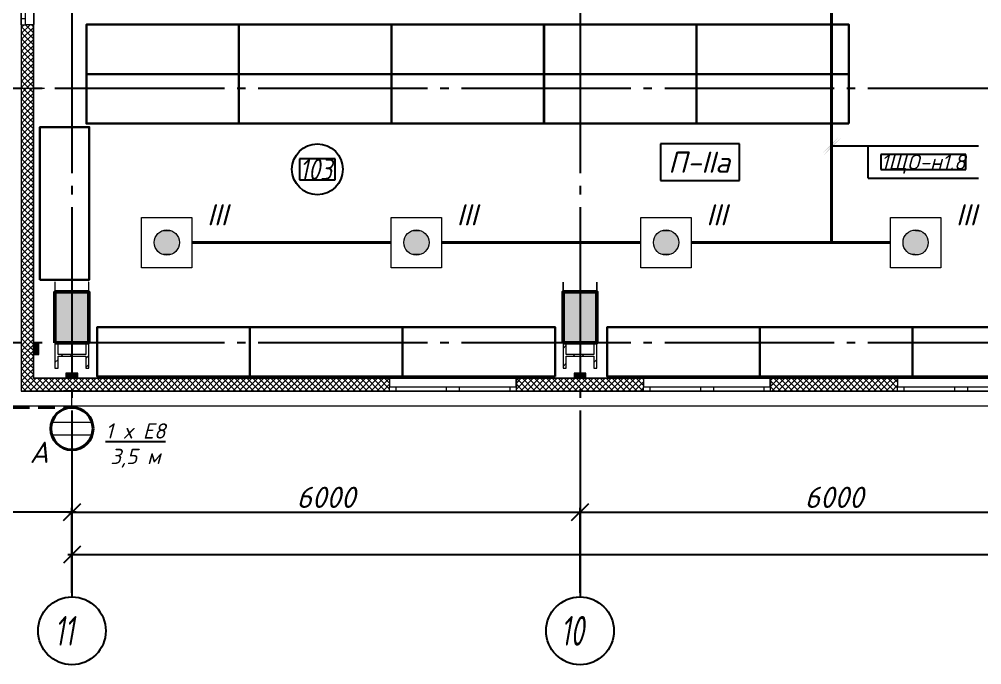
# Model space of a CAD drawing. Header units: millimetres. Extents: x 0 to 1293, y 0 to 420.
# Drawn here: x 92 to 205.6, y 61.6 to 137.8 of the extents above; entities that cross this region are included whole.
import ezdxf

# ---------------------------------------------------------------- set-up
doc = ezdxf.new("R2010")
doc.units = ezdxf.units.MM
doc.linetypes.add('JIS_02_2.0', pattern=[3, 2, -1])
doc.linetypes.add('ГОСТ 2.303 5', pattern=[24, 20, -1.5, 1, -1.5])
for name, color, linetype in [('@000', 7, 'Continuous'), ('Viewport1ForCustomObjects_0', 7, 'Continuous'), ('Viewport2ForCustomObjects_0', 7, 'Continuous'), ('Номер помещения', 7, 'Continuous'), ('СПКБ-0000-000-АР#001$0$Колонны новые', 7, 'Continuous'), ('СПКБ-0000-000-АР#001$0$Колонны существующие', 7, 'Continuous'), ('СПКБ-0000-000-АР#001$0$оборудование ТХ', 253, 'Continuous'), ('СПКБ-0000-000-АР#001$0$Окна ArchiCAD', 7, 'Continuous'), ('СПКБ-0000-000-АР#001$0$Перекрытие новые', 7, 'Continuous'), ('СПКБ-0000-000-АР#001$0$Стены', 7, 'Continuous'), ('СПКБ-0000-000-АР#001$0$Фахверк', 7, 'Continuous'), ('Строительные оси', 7, 'Continuous'), ('ЭО_АВАРИЙНОЕ ОСВЕЩЕНИЕ', 7, 'Continuous'), ('ЭО_РАБОЧЕЕ ОСВЕЩЕНИЕ', 7, 'Continuous')]:
    doc.layers.add(name, color=color, linetype=linetype)
for name, color, linetype, lineweight, true_color in [('СПКБ-0000-000-АР#001$0$Колонны новые_Ном._пера__108', 7, 'Continuous', 13, 0xfd8379), ('СПКБ-0000-000-АР#001$0$Колонны существующие_Ном._пера__102', 7, 'Continuous', 13, 0xcccccc), ('СПКБ-0000-000-АР#001$0$Окна ArchiCAD_Ном._пера__68', 7, 'Continuous', 20, 0xfd4435), ('СПКБ-0000-000-АР#001$0$Стены_Ном._пера__68', 7, 'Continuous', 20, 0xfd4435), ('СПКБ-0000-000-АР#001$0$Фахверк_Ном._пера__102', 7, 'Continuous', 13, 0xcccccc)]:
    doc.layers.add(name, color=color, linetype=linetype, lineweight=lineweight, true_color=true_color)
for name, color, linetype, lineweight in [('СПКБ-0000-000-АР#001$0$Колонны новые_Ном._пера__20', 1, 'Continuous', 20), ('СПКБ-0000-000-АР#001$0$Колонны существующие_Ном._пера__141', 7, 'Continuous', 50), ('СПКБ-0000-000-АР#001$0$Линии_Ном._пера__20', 1, 'Continuous', 20), ('СПКБ-0000-000-АР#001$0$Окна ArchiCAD_Ном._пера__6', 5, 'Continuous', 9), ('СПКБ-0000-000-АР#001$0$Перекрытие новые_Ном._пера__2', 8, 'Continuous', 15), ('СПКБ-0000-000-АР#001$0$Фахверк_Ном._пера__1', 7, 'Continuous', 13)]:
    doc.layers.add(name, color=color, linetype=linetype, lineweight=lineweight)
doc.styles.add('1.8', font='isocpeui.ttf', dxfattribs={"height": 1.8})
doc.styles.add('2.5', font='isocpeui.ttf')
doc.styles.add('CustomTextStyle19', font='isocpeui.ttf', dxfattribs={"width": 0.811416, "height": 2.5})
doc.styles.add('CustomTextStyle194', font='isocpeui.ttf', dxfattribs={"height": 1.8})
doc.styles.add('CustomTextStyle3', font='isocpeui.ttf', dxfattribs={"height": 2.5})
doc.styles.add('CustomTextStyle50', font='isocpeui.ttf', dxfattribs={"width": 0.663175, "height": 3.5})
doc.styles.add('CustomTextStyle51', font='isocpeui.ttf', dxfattribs={"width": 0.663175, "height": 3.5})
doc.dimstyles.new('ISO-100', dxfattribs={"dimtxt": 2.5, "dimasz": 2, "dimexe": 0.5, "dimexo": 0.5, "dimgap": 0.5, "dimtad": 1, "dimdec": 0, "dimlfac": 100, "dimzin": 0, "dimdsep": 46, "dimtxsty": '2.5', "dimblk": 'OBLIQUE', "dimcen": 0, "dimdle": 0.5, "dimclrd": 3, "dimclre": 3, "dimadec": 0, "dimazin": 0, "dimtfac": 1, "dimtdec": 0, "dimtmove": 0, "dimatfit": 1, "dimfxl": 1, "dimtolj": 1, "dimtzin": 0, "dimlwd": -1, "dimarcsym": 0})
pattern_1 = [(45, (0, 0), (-35.35534, 35.35534), []), (135, (0, 0), (35.35534, 35.35534), [])]
pattern_2 = [(45, (0, 0), (-159.099, 159.099), []), (45, (-53.03, 53.03), (-159.099, 159.099), [])]

# ---------------------------------------------------------------- blocks, each defined once
blk = doc.blocks.new('_Oblique')
at = {"color": 0, "linetype": 'ByBlock', "lineweight": -2}
blk.add_line((-0.5, -0.5), (0.5, 0.5), dxfattribs=at)
blk = doc.blocks.new('*D569')
at = {"layer": 'Defpoints', "color": 0, "ltscale": 100, "transparency": 16777216}
for p in [(158.19, 79.59), (98.19, 69.59), (158.19, 69.59)]:
    blk.add_point(p, dxfattribs=at)
at = {"layer": 'Строительные оси', "color": 3, "ltscale": 100, "transparency": 16777216}
blk.add_line((97.69, 79.59), (158.69, 79.59), dxfattribs=at)
at = {"layer": 'Строительные оси', "color": 3, "lineweight": -2, "ltscale": 100, "transparency": 16777216}
for p, q in [((98.19, 70.09), (98.19, 80.09)), ((158.19, 70.09), (158.19, 80.09))]:
    blk.add_line(p, q, dxfattribs=at)
at = {"layer": 'Строительные оси', "color": 3, "ltscale": 100, "transparency": 16777216, "xscale": 2, "yscale": 2, "zscale": 2, "rotation": 180}
blk.add_blockref('_Oblique', (98.19, 79.59), dxfattribs=at)
at = {"layer": 'Строительные оси', "color": 3, "ltscale": 100, "transparency": 16777216, "xscale": 2, "yscale": 2, "zscale": 2}
blk.add_blockref('_Oblique', (158.19, 79.59), dxfattribs=at)
at = {"layer": 'Строительные оси', "color": 0, "ltscale": 100, "transparency": 16777216, "insert": (128.19, 81.34), "char_height": 2.5, "attachment_point": 5, "style": '2.5'}
blk.add_mtext('\\A1;6000', dxfattribs=at)
blk = doc.blocks.new('*D570')
at = {"layer": 'Defpoints', "color": 0, "ltscale": 100, "transparency": 16777216}
for p in [(218.19, 79.59), (158.19, 69.59), (218.19, 69.59)]:
    blk.add_point(p, dxfattribs=at)
at = {"layer": 'Строительные оси', "color": 3, "ltscale": 100, "transparency": 16777216}
blk.add_line((157.69, 79.59), (218.69, 79.59), dxfattribs=at)
at = {"layer": 'Строительные оси', "color": 3, "lineweight": -2, "ltscale": 100, "transparency": 16777216}
for p, q in [((158.19, 70.09), (158.19, 80.09)), ((218.19, 70.09), (218.19, 80.09))]:
    blk.add_line(p, q, dxfattribs=at)
at = {"layer": 'Строительные оси', "color": 3, "ltscale": 100, "transparency": 16777216, "xscale": 2, "yscale": 2, "zscale": 2, "rotation": 180}
blk.add_blockref('_Oblique', (158.19, 79.59), dxfattribs=at)
at = {"layer": 'Строительные оси', "color": 3, "ltscale": 100, "transparency": 16777216, "xscale": 2, "yscale": 2, "zscale": 2}
blk.add_blockref('_Oblique', (218.19, 79.59), dxfattribs=at)
at = {"layer": 'Строительные оси', "color": 0, "ltscale": 100, "transparency": 16777216, "insert": (188.19, 81.34), "char_height": 2.5, "attachment_point": 5, "style": '2.5'}
blk.add_mtext('\\A1;6000', dxfattribs=at)
blk = doc.blocks.new('*D578')
at = {"layer": 'Defpoints', "color": 0, "ltscale": 100, "transparency": 16777216}
for p in [(584.19, 74.59), (98.19, 69.59), (584.19, 69.59)]:
    blk.add_point(p, dxfattribs=at)
at = {"layer": 'Строительные оси', "color": 3, "lineweight": -2, "ltscale": 100, "transparency": 16777216}
for p, q in [((98.19, 70.09), (98.19, 75.09)), ((584.19, 70.09), (584.19, 75.09))]:
    blk.add_line(p, q, dxfattribs=at)
at = {"layer": 'Строительные оси', "color": 3, "ltscale": 100, "transparency": 16777216}
blk.add_line((97.69, 74.59), (584.69, 74.59), dxfattribs=at)
at = {"layer": 'Строительные оси', "color": 3, "ltscale": 100, "transparency": 16777216, "xscale": 2, "yscale": 2, "zscale": 2, "rotation": 180}
blk.add_blockref('_Oblique', (98.19, 74.59), dxfattribs=at)
at = {"layer": 'Строительные оси', "color": 3, "ltscale": 100, "transparency": 16777216, "xscale": 2, "yscale": 2, "zscale": 2}
blk.add_blockref('_Oblique', (584.19, 74.59), dxfattribs=at)
at = {"layer": 'Строительные оси', "color": 0, "ltscale": 100, "transparency": 16777216, "insert": (348.08, 76.34), "char_height": 2.5, "attachment_point": 5, "style": '2.5'}
blk.add_mtext('\\A1;48600', dxfattribs=at)
blk = doc.blocks.new('*D589')
at = {"layer": 'Defpoints', "color": 0, "ltscale": 100, "transparency": 16777216}
for p in [(64.19, 79.59), (64.19, 75.59), (98.19, 69.59)]:
    blk.add_point(p, dxfattribs=at)
at = {"layer": 'Строительные оси', "color": 3, "ltscale": 100, "transparency": 16777216}
blk.add_line((98.69, 79.59), (63.69, 79.59), dxfattribs=at)
at = {"layer": 'Строительные оси', "color": 3, "lineweight": -2, "ltscale": 100, "transparency": 16777216}
for p, q in [((64.19, 76.09), (64.19, 80.09)), ((98.19, 70.09), (98.19, 80.09))]:
    blk.add_line(p, q, dxfattribs=at)
at = {"layer": 'Строительные оси', "color": 3, "ltscale": 100, "transparency": 16777216, "xscale": 2, "yscale": 2, "zscale": 2, "rotation": 180}
blk.add_blockref('_Oblique', (64.19, 79.59), dxfattribs=at)
at = {"layer": 'Строительные оси', "color": 3, "ltscale": 100, "transparency": 16777216, "xscale": 2, "yscale": 2, "zscale": 2}
blk.add_blockref('_Oblique', (98.19, 79.59), dxfattribs=at)
at = {"layer": 'Строительные оси', "color": 0, "ltscale": 100, "transparency": 16777216, "insert": (81.19, 81.34), "char_height": 2.5, "attachment_point": 5, "style": '2.5'}
blk.add_mtext('\\A1;3400', dxfattribs=at)
blk = doc.blocks.new('СПКБ-0000-000-АР#001$0$Перекрытие_14', base_point=(-24407, 25286))
at = {"layer": 'СПКБ-0000-000-АР#001$0$Перекрытие новые_Ном._пера__2', "color": 8, "linetype": 'Continuous', "lineweight": 15, "flags": 128}
blk.add_lwpolyline([(-24407, 25286), (17887, 25286), (17887, 19191), (18208, 19192), (18218, 15056), (18468, 15056), (18468, 13656), (18218, 13656), (18248, 3580), (17893, 3579), (17893, -2534), (-24407, -2530)], close=True, dxfattribs=at)
blk = doc.blocks.new('СПКБ-0000-000-АР#001$0$Двустворчатое Окно 19')
at = {"layer": 'СПКБ-0000-000-АР#001$0$Окна ArchiCAD_Ном._пера__6', "color": 5, "linetype": 'Continuous', "lineweight": 9}
for p, q in [((-750, 0), (-675, 0)), ((-747, 100), (747, 100)), ((-675, 0), (-675, -50)), ((-675, 0), (-75, 0)), ((-75, -50), (-75, 0)), ((-75, 0), (0, 0)), ((0, 0), (75, 0)), ((75, 0), (75, -50)), ((75, 0), (675, 0)), ((675, -50), (675, 0)), ((675, 0), (750, 0)), ((-750, -50), (750, -50)), ((-675, -50), (-750, -50)), ((-75, -50), (-675, -50)), ((0, -50), (-75, -50)), ((75, -50), (0, -50)), ((675, -50), (75, -50)), ((750, -50), (675, -50))]:
    blk.add_line(p, q, dxfattribs=at)
at = {"layer": 'СПКБ-0000-000-АР#001$0$Окна ArchiCAD_Ном._пера__68', "color": 20, "linetype": 'Continuous', "lineweight": 20, "true_color": 0xfd4435}
for p, q in [((-750, -47), (-750, 0)), ((750, -47), (750, 0)), ((-750, -50), (-750, -47)), ((750, -50), (750, -47))]:
    blk.add_line(p, q, dxfattribs=at)
blk = doc.blocks.new('СПКБ-0000-000-АР#001$0$Стена_2', base_point=(-24407, 25306))
at = {"layer": 'СПКБ-0000-000-АР#001$0$Стены_Ном._пера__68', "linetype": 'Continuous', "lineweight": 20, "true_color": 0xfd4435}
for points in [[(-24557, -2114), (-24554, -2114), (-24554, 1636), (-24557, 1636)], [(-24407, 1639), (-24507, 1639), (-24507, 1636), (-24410, 1636), (-24407, 1636)], [(-24407, 1636), (-24410, 1636), (-24410, -2114), (-24407, -2114)], [(-24557, -2114), (-24557, -2254), (-24554, -2254), (-24554, -2114)], [(-24410, -2254), (-24407, -2254), (-24407, -2114), (-24410, -2114)], [(-24557, -2254), (-24557, -2684), (-24554, -2681), (-24554, -2254)], [(-24407, -2534), (-24407, -2254), (-24410, -2254), (-24410, -2537)]]:
    blk.add_hatch(color=20, dxfattribs=at).paths.add_polyline_path(points)
h = blk.add_hatch(dxfattribs=at)
h.set_pattern_fill('СЕТКА_5X5_ДИАГОНАЛЬНАЯ', color=20, style=0, pattern_type=2)
h.set_pattern_definition(pattern_1)
h.paths.add_polyline_path([(-24554, 1636), (-24554, -2114), (-24410, -2114), (-24410, 1636), (-24507, 1636)])
h = blk.add_hatch(dxfattribs=at)
h.set_pattern_fill('СЕТКА_5X5_ДИАГОНАЛЬНАЯ', color=20, style=0, pattern_type=2)
h.set_pattern_definition(pattern_1)
h.paths.add_polyline_path([(-24554, -2114), (-24554, -2254), (-24410, -2254), (-24410, -2114)])
h = blk.add_hatch(dxfattribs=at)
h.set_pattern_fill('СЕТКА_5X5_ДИАГОНАЛЬНАЯ', color=20, style=0, pattern_type=2)
h.set_pattern_definition(pattern_1)
h.paths.add_polyline_path([(-24410, -2537), (-24410, -2254), (-24554, -2254), (-24554, -2681)])
at = {"layer": 'СПКБ-0000-000-АР#001$0$Стены_Ном._пера__68', "color": 20, "linetype": 'Continuous', "lineweight": 20, "true_color": 0xfd4435}
for p, q in [((-24557, 1636), (-24554, 1636)), ((-24554, 1636), (-24554, -2114)), ((-24554, 1636), (-24507, 1636)), ((-24507, 1639), (-24407, 1639)), ((-24507, 1636), (-24507, 1639)), ((-24410, 1636), (-24507, 1636)), ((-24410, -2114), (-24410, 1636)), ((-24407, 1636), (-24407, 1639)), ((-24554, -2114), (-24554, -2254)), ((-24410, -2254), (-24410, -2114)), ((-24554, -2254), (-24554, -2681)), ((-24410, -2537), (-24410, -2254))]:
    blk.add_line(p, q, dxfattribs=at)
at = {"layer": 'СПКБ-0000-000-АР#001$0$Стены_Ном._пера__68', "color": 20, "linetype": 'Continuous', "lineweight": 20, "true_color": 0xfd4435, "flags": 128}
for points in [[(-24557, 1636), (-24557, -2684)], [(-24407, -2114), (-24407, 1636)], [(-24407, -2534), (-24407, -2254)]]:
    blk.add_lwpolyline(points, dxfattribs=at)
at = {"layer": 'СПКБ-0000-000-АР#001$0$Окна ArchiCAD', "color": 5, "linetype": 'Continuous', "lineweight": 9, "zscale": 1000, "rotation": 270}
blk.add_blockref('СПКБ-0000-000-АР#001$0$Двустворчатое Окно 19', (-24507, 2386), dxfattribs=at)
blk = doc.blocks.new('СПКБ-0000-000-АР#001$0$Колонна_1', base_point=(-23957, -1814))
at = {"layer": 'СПКБ-0000-000-АР#001$0$Колонны существующие_Ном._пера__102', "linetype": 'Continuous', "lineweight": 13, "true_color": 0xcccccc}
blk.add_hatch(color=254, dxfattribs=at).paths.add_polyline_path([(-24157, -2114), (-23757, -2114), (-23757, -1514), (-24157, -1514)])
at = {"layer": 'СПКБ-0000-000-АР#001$0$Колонны существующие_Ном._пера__141', "color": 7, "linetype": 'Continuous', "lineweight": 50, "flags": 128}
blk.add_lwpolyline([(-24157, -2114), (-23757, -2114), (-23757, -1514), (-24157, -1514)], close=True, dxfattribs=at)
blk = doc.blocks.new('СПКБ-0000-000-АР#001$0$Колонна_2', base_point=(-17957, -1814))
at = {"layer": 'СПКБ-0000-000-АР#001$0$Колонны существующие_Ном._пера__102', "linetype": 'Continuous', "lineweight": 13, "true_color": 0xcccccc}
blk.add_hatch(color=254, dxfattribs=at).paths.add_polyline_path([(-18157, -2114), (-17757, -2114), (-17757, -1514), (-18157, -1514)])
at = {"layer": 'СПКБ-0000-000-АР#001$0$Колонны существующие_Ном._пера__141', "color": 7, "linetype": 'Continuous', "lineweight": 50, "flags": 128}
blk.add_lwpolyline([(-18157, -2114), (-17757, -2114), (-17757, -1514), (-18157, -1514)], close=True, dxfattribs=at)
blk = doc.blocks.new('СПКБ-0000-000-АР#001$0$Колонна_37', base_point=(-23957, -2264))
at = {"layer": 'СПКБ-0000-000-АР#001$0$Колонны новые_Ном._пера__108', "linetype": 'Continuous', "lineweight": 13, "true_color": 0xfd8379}
h = blk.add_hatch(dxfattribs=at)
h.set_pattern_fill('СТАЛЬ', color=11, style=0, pattern_type=2)
h.set_pattern_definition(pattern_2)
h.paths.add_polyline_path([(-23757, -2414), (-23757, -2114), (-23793, -2114), (-23793, -2255), (-24120, -2255), (-24120, -2114), (-24157, -2114), (-24157, -2414), (-24120, -2414), (-24120, -2273), (-23793, -2273), (-23793, -2414)])
at = {"layer": 'СПКБ-0000-000-АР#001$0$Колонны новые_Ном._пера__20', "color": 1, "linetype": 'Continuous', "lineweight": 20}
for p, q in [((-24120, -2114), (-24157, -2114)), ((-24157, -2114), (-24157, -2414)), ((-24120, -2255), (-24120, -2114)), ((-23757, -2114), (-23793, -2114)), ((-23793, -2114), (-23793, -2255)), ((-23757, -2414), (-23757, -2114)), ((-23793, -2255), (-24120, -2255)), ((-24120, -2414), (-24120, -2273)), ((-24120, -2273), (-23793, -2273)), ((-23793, -2273), (-23793, -2414)), ((-24157, -2414), (-24120, -2414)), ((-23793, -2414), (-23757, -2414))]:
    blk.add_line(p, q, dxfattribs=at)
blk = doc.blocks.new('СПКБ-0000-000-АР#001$0$Колонна_38', base_point=(-24157, -1457))
at = {"layer": 'СПКБ-0000-000-АР#001$0$Колонны новые_Ном._пера__108', "linetype": 'Continuous', "lineweight": 13, "true_color": 0xfd8379}
h = blk.add_hatch(dxfattribs=at)
h.set_pattern_fill('СТАЛЬ', color=11, style=0, pattern_type=2)
h.set_pattern_definition(pattern_2)
h.paths.add_polyline_path([(-23757, -1398), (-23759, -1398), (-23759, -1511), (-24155, -1511), (-24155, -1398), (-24157, -1398), (-24157, -1511), (-24157, -1513), (-24155, -1513), (-23759, -1513), (-23757, -1513), (-23757, -1511)])
at = {"layer": 'СПКБ-0000-000-АР#001$0$Колонны новые_Ном._пера__20', "color": 1, "linetype": 'Continuous', "lineweight": 20}
for p, q in [((-24155, -1398), (-24157, -1398)), ((-24157, -1398), (-24157, -1511)), ((-24155, -1511), (-24155, -1398)), ((-23757, -1398), (-23759, -1398)), ((-23759, -1398), (-23759, -1511)), ((-23757, -1511), (-23757, -1398)), ((-24157, -1511), (-24157, -1513)), ((-24157, -1513), (-24155, -1513)), ((-23759, -1511), (-24155, -1511)), ((-24155, -1513), (-23759, -1513)), ((-23759, -1513), (-23757, -1513)), ((-23757, -1513), (-23757, -1511))]:
    blk.add_line(p, q, dxfattribs=at)
blk = doc.blocks.new('СПКБ-0000-000-АР#001$0$Колонна_39', base_point=(-17957, -2264))
at = {"layer": 'СПКБ-0000-000-АР#001$0$Колонны новые_Ном._пера__108', "linetype": 'Continuous', "lineweight": 13, "true_color": 0xfd8379}
h = blk.add_hatch(dxfattribs=at)
h.set_pattern_fill('СТАЛЬ', color=11, style=0, pattern_type=2)
h.set_pattern_definition(pattern_2)
h.paths.add_polyline_path([(-17757, -2414), (-17757, -2114), (-17793, -2114), (-17793, -2255), (-18120, -2255), (-18120, -2114), (-18157, -2114), (-18157, -2414), (-18120, -2414), (-18120, -2273), (-17793, -2273), (-17793, -2414)])
at = {"layer": 'СПКБ-0000-000-АР#001$0$Колонны новые_Ном._пера__20', "color": 1, "linetype": 'Continuous', "lineweight": 20}
for p, q in [((-18120, -2114), (-18157, -2114)), ((-18157, -2114), (-18157, -2414)), ((-18120, -2255), (-18120, -2114)), ((-17757, -2114), (-17793, -2114)), ((-17793, -2114), (-17793, -2255)), ((-17757, -2414), (-17757, -2114)), ((-17793, -2255), (-18120, -2255)), ((-18120, -2414), (-18120, -2273)), ((-18120, -2273), (-17793, -2273)), ((-17793, -2273), (-17793, -2414)), ((-18157, -2414), (-18120, -2414)), ((-17793, -2414), (-17757, -2414))]:
    blk.add_line(p, q, dxfattribs=at)
blk = doc.blocks.new('СПКБ-0000-000-АР#001$0$Колонна_40', base_point=(-18157, -1457))
at = {"layer": 'СПКБ-0000-000-АР#001$0$Колонны новые_Ном._пера__108', "linetype": 'Continuous', "lineweight": 13, "true_color": 0xfd8379}
h = blk.add_hatch(dxfattribs=at)
h.set_pattern_fill('СТАЛЬ', color=11, style=0, pattern_type=2)
h.set_pattern_definition(pattern_2)
h.paths.add_polyline_path([(-17757, -1398), (-17759, -1398), (-17759, -1511), (-18155, -1511), (-18155, -1398), (-18157, -1398), (-18157, -1511), (-18157, -1513), (-18155, -1513), (-17759, -1513), (-17757, -1513), (-17757, -1511)])
at = {"layer": 'СПКБ-0000-000-АР#001$0$Колонны новые_Ном._пера__20', "color": 1, "linetype": 'Continuous', "lineweight": 20}
for p, q in [((-18155, -1398), (-18157, -1398)), ((-18157, -1398), (-18157, -1511)), ((-18155, -1511), (-18155, -1398)), ((-17757, -1398), (-17759, -1398)), ((-17759, -1398), (-17759, -1511)), ((-17757, -1511), (-17757, -1398)), ((-18157, -1511), (-18157, -1513)), ((-18157, -1513), (-18155, -1513)), ((-17759, -1511), (-18155, -1511)), ((-18155, -1513), (-17759, -1513)), ((-17759, -1513), (-17757, -1513)), ((-17757, -1513), (-17757, -1511))]:
    blk.add_line(p, q, dxfattribs=at)
blk = doc.blocks.new('СПКБ-0000-000-АР#001$0$Стена_154', base_point=(-24407, -2534))
at = {"layer": 'СПКБ-0000-000-АР#001$0$Стены_Ном._пера__68', "linetype": 'Continuous', "lineweight": 20, "true_color": 0xfd4435}
h = blk.add_hatch(dxfattribs=at)
h.set_pattern_fill('СЕТКА_5X5_ДИАГОНАЛЬНАЯ', color=20, style=0, pattern_type=2)
h.set_pattern_definition(pattern_1)
h.paths.add_polyline_path([(-24410, -2537), (-24554, -2681), (-20207, -2681), (-20207, -2634), (-20207, -2537)])
for points in [[(-24410, -2537), (-20207, -2537), (-20207, -2534), (-24407, -2534)], [(-20207, -2534), (-20207, -2537), (-20207, -2634), (-20204, -2634), (-20204, -2534)], [(-18710, -2534), (-18710, -2634), (-18707, -2634), (-18707, -2537), (-18707, -2534)], [(-18707, -2534), (-18707, -2537), (-17207, -2537), (-17207, -2534)], [(-17207, -2534), (-17207, -2537), (-17207, -2634), (-17204, -2634), (-17204, -2534)], [(-15710, -2534), (-15710, -2634), (-15707, -2634), (-15707, -2537), (-15707, -2534)], [(-15707, -2534), (-15707, -2537), (-14207, -2537), (-14207, -2534)], [(-14207, -2534), (-14207, -2537), (-14207, -2634), (-14204, -2634), (-14204, -2534)], [(-24557, -2684), (-20207, -2684), (-20207, -2681), (-24554, -2681)], [(-18707, -2681), (-18707, -2684), (-17207, -2684), (-17207, -2681)], [(-15707, -2681), (-15707, -2684), (-14207, -2684), (-14207, -2681)]]:
    blk.add_hatch(color=20, dxfattribs=at).paths.add_polyline_path(points)
h = blk.add_hatch(dxfattribs=at)
h.set_pattern_fill('СЕТКА_5X5_ДИАГОНАЛЬНАЯ', color=20, style=0, pattern_type=2)
h.set_pattern_definition(pattern_1)
h.paths.add_polyline_path([(-18707, -2537), (-18707, -2634), (-18707, -2681), (-17207, -2681), (-17207, -2634), (-17207, -2537)])
h = blk.add_hatch(dxfattribs=at)
h.set_pattern_fill('СЕТКА_5X5_ДИАГОНАЛЬНАЯ', color=20, style=0, pattern_type=2)
h.set_pattern_definition(pattern_1)
h.paths.add_polyline_path([(-15707, -2634), (-15707, -2681), (-14207, -2681), (-14207, -2634), (-14207, -2537), (-15707, -2537)])
at = {"layer": 'СПКБ-0000-000-АР#001$0$Стены_Ном._пера__68', "color": 20, "linetype": 'Continuous', "lineweight": 20, "true_color": 0xfd4435}
for p, q in [((-20207, -2537), (-24410, -2537)), ((-20207, -2534), (-20204, -2534)), ((-20207, -2537), (-20207, -2634)), ((-20204, -2634), (-20204, -2534)), ((-18710, -2634), (-18710, -2534)), ((-18707, -2534), (-18710, -2534)), ((-17207, -2537), (-18707, -2537)), ((-18707, -2537), (-18707, -2634)), ((-17207, -2534), (-17204, -2534)), ((-17207, -2537), (-17207, -2634)), ((-17204, -2634), (-17204, -2534)), ((-15710, -2634), (-15710, -2534)), ((-15707, -2534), (-15710, -2534)), ((-14207, -2537), (-15707, -2537)), ((-15707, -2537), (-15707, -2634)), ((-14207, -2534), (-14204, -2534)), ((-14207, -2537), (-14207, -2634)), ((-14204, -2634), (-14204, -2534)), ((-24554, -2681), (-20207, -2681)), ((-20207, -2634), (-20204, -2634)), ((-20207, -2681), (-20207, -2634)), ((-20207, -2684), (-20207, -2681)), ((-18707, -2634), (-18710, -2634)), ((-18707, -2681), (-18707, -2634)), ((-18707, -2681), (-17207, -2681)), ((-18707, -2684), (-18707, -2681)), ((-17207, -2634), (-17204, -2634)), ((-17207, -2681), (-17207, -2634)), ((-17207, -2684), (-17207, -2681)), ((-15707, -2634), (-15710, -2634)), ((-15707, -2681), (-15707, -2634)), ((-15707, -2681), (-14207, -2681)), ((-15707, -2684), (-15707, -2681)), ((-14207, -2634), (-14204, -2634)), ((-14207, -2681), (-14207, -2634)), ((-14207, -2684), (-14207, -2681))]:
    blk.add_line(p, q, dxfattribs=at)
at = {"layer": 'СПКБ-0000-000-АР#001$0$Стены_Ном._пера__68', "color": 20, "linetype": 'Continuous', "lineweight": 20, "true_color": 0xfd4435, "flags": 128}
for points in [[(-20207, -2534), (-24407, -2534)], [(-17207, -2534), (-18707, -2534)], [(-14207, -2534), (-15707, -2534)], [(-24557, -2684), (-20207, -2684)], [(-18707, -2684), (-17207, -2684)], [(-15707, -2684), (-14207, -2684)]]:
    blk.add_lwpolyline(points, dxfattribs=at)
at = {"layer": 'СПКБ-0000-000-АР#001$0$Окна ArchiCAD', "color": 5, "linetype": 'Continuous', "lineweight": 9, "zscale": 1000}
for p in [(-19457, -2634), (-16457, -2634), (-13457, -2634)]:
    blk.add_blockref('СПКБ-0000-000-АР#001$0$Двустворчатое Окно 19', p, dxfattribs=at)
blk = doc.blocks.new('СПКБ-0000-000-АР#001$0$Колонна_137', base_point=(-23957, -2504))
at = {"layer": 'СПКБ-0000-000-АР#001$0$Фахверк_Ном._пера__102', "linetype": 'Continuous', "lineweight": 13, "true_color": 0xcccccc}
blk.add_hatch(color=254, dxfattribs=at).paths.add_polyline_path([(-24027, -2534), (-23887, -2534), (-23887, -2474), (-24027, -2474)])
at = {"layer": 'СПКБ-0000-000-АР#001$0$Фахверк_Ном._пера__1', "color": 7, "linetype": 'Continuous', "lineweight": 13, "flags": 128}
blk.add_lwpolyline([(-24027, -2534), (-23887, -2534), (-23887, -2474), (-24027, -2474)], close=True, dxfattribs=at)
blk = doc.blocks.new('СПКБ-0000-000-АР#001$0$Колонна_138', base_point=(-17957, -2504))
at = {"layer": 'СПКБ-0000-000-АР#001$0$Фахверк_Ном._пера__102', "linetype": 'Continuous', "lineweight": 13, "true_color": 0xcccccc}
blk.add_hatch(color=254, dxfattribs=at).paths.add_polyline_path([(-18027, -2534), (-17887, -2534), (-17887, -2474), (-18027, -2474)])
at = {"layer": 'СПКБ-0000-000-АР#001$0$Фахверк_Ном._пера__1', "color": 7, "linetype": 'Continuous', "lineweight": 13, "flags": 128}
blk.add_lwpolyline([(-18027, -2534), (-17887, -2534), (-17887, -2474), (-18027, -2474)], close=True, dxfattribs=at)
blk = doc.blocks.new('СПКБ-0000-000-АР#001$0$Колонна_169', base_point=(-24377, -2184))
at = {"layer": 'СПКБ-0000-000-АР#001$0$Фахверк_Ном._пера__102', "linetype": 'Continuous', "lineweight": 13, "true_color": 0xcccccc}
blk.add_hatch(color=254, dxfattribs=at).paths.add_polyline_path([(-24407, -2114), (-24407, -2254), (-24347, -2254), (-24347, -2114)])
at = {"layer": 'СПКБ-0000-000-АР#001$0$Фахверк_Ном._пера__1', "color": 7, "linetype": 'Continuous', "lineweight": 13, "flags": 128}
blk.add_lwpolyline([(-24407, -2114), (-24407, -2254), (-24347, -2254), (-24347, -2114)], close=True, dxfattribs=at)
blk = doc.blocks.new('*E595')
at = {"layer": 'СПКБ-0000-000-АР#001$0$Линии_Ном._пера__20', "color": 1, "linetype": 'Continuous', "lineweight": 20}
for p, q in [((33.5, 59.5), (1.94, 59.5)), ((331.11, 22), (29.25, 22))]:
    blk.add_line(p, q, dxfattribs=at)
at = {"layer": 'СПКБ-0000-000-АР#001$0$оборудование ТХ', "lineweight": 30}
for points in [[(56.48, 61.19), (38.46, 61.19), (38.46, 67.04), (56.48, 67.04)], [(74.5, 61.19), (56.48, 61.19), (56.48, 67.04), (74.5, 67.04)], [(92.52, 61.19), (74.5, 61.19), (74.5, 67.04), (92.52, 67.04)], [(110.5, 61.19), (92.48, 61.19), (92.48, 67.04), (110.5, 67.04)], [(128.51, 61.19), (110.49, 61.19), (110.49, 67.04), (128.51, 67.04)], [(56.48, 55.35), (38.46, 55.35), (38.46, 61.19), (56.48, 61.19)], [(74.5, 55.35), (56.48, 55.35), (56.48, 61.19), (74.5, 61.19)], [(92.52, 55.35), (74.5, 55.35), (74.5, 61.19), (92.52, 61.19)], [(110.5, 55.35), (92.48, 55.35), (92.48, 61.19), (110.5, 61.19)], [(128.51, 55.35), (110.49, 55.35), (110.49, 61.19), (128.51, 61.19)], [(32.97, 36.92), (32.97, 54.94), (38.81, 54.94), (38.81, 36.92)], [(57.77, 25.5), (39.75, 25.5), (39.75, 31.34), (57.77, 31.34)], [(75.78, 25.5), (57.77, 25.5), (57.77, 31.34), (75.78, 31.34)], [(93.8, 25.5), (75.78, 25.5), (75.78, 31.34), (93.8, 31.34)], [(117.98, 25.5), (99.97, 25.5), (99.97, 31.34), (117.98, 31.34)], [(136, 25.5), (117.98, 25.5), (117.98, 31.34), (136, 31.34)], [(148.02, 25.5), (136, 25.5), (136, 31.34), (148.02, 31.34)]]:
    blk.add_lwpolyline(points, close=True, dxfattribs=at)
at = {"layer": 'СПКБ-0000-000-АР#001$0$Колонны новые', "color": 1, "lineweight": 20, "xscale": 0.01, "yscale": 0.01, "zscale": 0.01}
for name, p in [('СПКБ-0000-000-АР#001$0$Колонна_38', (34.75, 36.07)), ('СПКБ-0000-000-АР#001$0$Колонна_40', (94.75, 36.07)), ('СПКБ-0000-000-АР#001$0$Колонна_37', (36.75, 28)), ('СПКБ-0000-000-АР#001$0$Колонна_39', (96.75, 28))]:
    blk.add_blockref(name, p, dxfattribs=at)
at = {"layer": 'СПКБ-0000-000-АР#001$0$Колонны существующие', "color": 7, "lineweight": 50, "xscale": 0.01, "yscale": 0.01, "zscale": 0.01}
for name, p in [('СПКБ-0000-000-АР#001$0$Колонна_1', (36.75, 32.5)), ('СПКБ-0000-000-АР#001$0$Колонна_2', (96.75, 32.5))]:
    blk.add_blockref(name, p, dxfattribs=at)
at = {"layer": 'СПКБ-0000-000-АР#001$0$Перекрытие новые', "color": 8, "linetype": 'Continuous', "lineweight": 15, "xscale": 0.01, "yscale": 0.01, "zscale": 0.01}
blk.add_blockref('СПКБ-0000-000-АР#001$0$Перекрытие_14', (32.25, 303.5), dxfattribs=at)
at = {"layer": 'СПКБ-0000-000-АР#001$0$Стены', "color": 20, "lineweight": 20, "true_color": 0xfd4435, "xscale": 0.01, "yscale": 0.01, "zscale": 0.01}
for name, p in [('СПКБ-0000-000-АР#001$0$Стена_2', (32.25, 303.7)), ('СПКБ-0000-000-АР#001$0$Стена_154', (32.25, 25.3))]:
    blk.add_blockref(name, p, dxfattribs=at)
at = {"layer": 'СПКБ-0000-000-АР#001$0$Фахверк', "color": 7, "lineweight": 13, "xscale": 0.01, "yscale": 0.01, "zscale": 0.01}
for name, p in [('СПКБ-0000-000-АР#001$0$Колонна_169', (32.55, 28.8)), ('СПКБ-0000-000-АР#001$0$Колонна_137', (36.75, 25.6)), ('СПКБ-0000-000-АР#001$0$Колонна_138', (96.75, 25.6))]:
    blk.add_blockref(name, p, dxfattribs=at)
blk = doc.blocks.new('*E596')
at = {"layer": 'Номер помещения', "color": 6, "linetype": 'Continuous'}
for p, q in [((137.01, 61.45), (127.7, 61.45)), ((127.7, 61.45), (127.7, 57.15)), ((137.01, 57.15), (137.01, 61.45)), ((127.7, 57.15), (137.01, 57.15))]:
    blk.add_line(p, q, dxfattribs=at)
at = {"layer": 'Номер помещения', "color": 7, "linetype": 'Continuous', "true_color": 0xffffff}
for p, q in [((89.28, 59.71), (85.08, 59.71)), ((85.08, 59.71), (85.08, 57.21)), ((89.28, 57.21), (89.28, 59.71)), ((85.08, 57.21), (89.28, 57.21)), ((85.08, 57.21), (85.08, 57.21))]:
    blk.add_line(p, q, dxfattribs=at)
at = {"layer": 'Номер помещения', "color": 6, "linetype": 'Continuous'}
blk.add_circle((87.18, 58.46), 3, dxfattribs=at)
at = {"layer": 'Строительные оси', "color": 3, "linetype": 'ГОСТ 2.303 5', "lineweight": 25}
for p, q in [((58.19, 318), (58.19, 14)), ((118.19, 318), (118.19, 14)), ((484.19, 68), (14.19, 68)), ((484.19, 38), (14.19, 38)), ((58.19, 14), (58.19, 8)), ((118.19, 14), (118.19, 8))]:
    blk.add_line(p, q, dxfattribs=at)
at = {"layer": 'Строительные оси', "color": 3, "linetype": 'Continuous', "lineweight": -3}
for centre in [(58.19, 4), (118.19, 4)]:
    blk.add_circle(centre, 4, dxfattribs=at)
at = {"layer": 'ЭО_АВАРИЙНОЕ ОСВЕЩЕНИЕ', "color": 1, "linetype": 'JIS_02_2.0', "lineweight": 40}
blk.add_line((51.19, 30.36), (58.19, 30.36), dxfattribs=at)
at = {"layer": 'ЭО_АВАРИЙНОЕ ОСВЕЩЕНИЕ', "color": 7, "lineweight": 0}
for points in [[(57.19, 32.36), (59.19, 32.36)], [(58.19, 30.36), (58.19, 32.36)], [(55.8, 28.61), (60.57, 28.61)], [(55.8, 27.11), (60.57, 27.11)]]:
    blk.add_lwpolyline(points, dxfattribs=at)
at = {"layer": 'ЭО_АВАРИЙНОЕ ОСВЕЩЕНИЕ', "color": 1, "lineweight": 40}
blk.add_circle((58.19, 27.86), 2.5, dxfattribs=at)
at = {"layer": 'ЭО_РАБОЧЕЕ ОСВЕЩЕНИЕ', "color": 5, "lineweight": 40}
for p, q in [((147.88, 49.82), (147.92, 132.85)), ((72.37, 49.82), (95.9, 49.82)), ((101.85, 49.82), (125.37, 49.82)), ((131.32, 49.82), (147.88, 49.82)), ((147.88, 49.82), (154.85, 49.82))]:
    blk.add_line(p, q, dxfattribs=at)
at = {"layer": 'ЭО_РАБОЧЕЕ ОСВЕЩЕНИЕ', "color": 7, "lineweight": 0}
for p, q in [((66.42, 52.79), (72.37, 52.79)), ((66.42, 46.84), (66.42, 52.79)), ((72.37, 52.79), (72.37, 46.84)), ((95.9, 52.79), (101.85, 52.79)), ((95.9, 46.84), (95.9, 52.79)), ((101.85, 52.79), (101.85, 46.84)), ((125.37, 52.79), (131.32, 52.79)), ((125.37, 46.84), (125.37, 52.79)), ((131.32, 52.79), (131.32, 46.84)), ((154.85, 46.84), (154.85, 52.79)), ((154.85, 52.79), (160.8, 52.79)), ((160.8, 52.79), (160.8, 46.84)), ((72.37, 46.84), (66.42, 46.84)), ((101.85, 46.84), (95.9, 46.84)), ((131.32, 46.84), (125.37, 46.84)), ((160.8, 46.84), (154.85, 46.84))]:
    blk.add_line(p, q, dxfattribs=at)
for centre in [(69.4, 49.82), (98.87, 49.82), (128.35, 49.82), (157.82, 49.82)]:
    blk.add_circle(centre, 1.49, dxfattribs=at)
at = {"layer": 'ЭО_РАБОЧЕЕ ОСВЕЩЕНИЕ', "color": 5, "lineweight": 40}
for points in [[(68.73, 51.15), (68.5, 51.01), (70.29, 51.01)], [(68.99, 51.25), (68.73, 51.15), (70.06, 51.15)], [(68.73, 51.15), (70.06, 51.15), (70.29, 51.01)], [(69.26, 51.3), (68.99, 51.25), (69.8, 51.25)], [(68.99, 51.25), (69.8, 51.25), (70.06, 51.15)], [(69.26, 51.3), (69.53, 51.3), (69.8, 51.25)], [(98.21, 51.15), (97.98, 51.01), (99.77, 51.01)], [(98.47, 51.25), (98.21, 51.15), (99.54, 51.15)], [(98.21, 51.15), (99.54, 51.15), (99.77, 51.01)], [(98.74, 51.3), (98.47, 51.25), (99.28, 51.25)], [(98.47, 51.25), (99.28, 51.25), (99.54, 51.15)], [(98.74, 51.3), (99.01, 51.3), (99.28, 51.25)], [(127.69, 51.15), (127.45, 51.01), (129.25, 51.01)], [(127.94, 51.25), (127.69, 51.15), (129.01, 51.15)], [(127.69, 51.15), (129.01, 51.15), (129.25, 51.01)], [(128.21, 51.3), (127.94, 51.25), (128.76, 51.25)], [(127.94, 51.25), (128.76, 51.25), (129.01, 51.15)], [(128.21, 51.3), (128.49, 51.3), (128.76, 51.25)], [(157.29, 51.21), (157.04, 51.08), (158.61, 51.08)], [(157.55, 51.28), (157.29, 51.21), (158.36, 51.21)], [(157.29, 51.21), (158.36, 51.21), (158.61, 51.08)], [(157.82, 51.31), (157.55, 51.28), (158.1, 51.28)], [(157.55, 51.28), (158.1, 51.28), (158.36, 51.21)], [(67.93, 50.09), (67.91, 49.82), (70.88, 49.82)], [(68.01, 50.36), (67.93, 50.09), (70.86, 50.09)], [(67.93, 50.09), (70.86, 50.09), (70.88, 49.82)], [(68.13, 50.6), (68.01, 50.36), (70.78, 50.36)], [(68.01, 50.36), (70.78, 50.36), (70.86, 50.09)], [(68.3, 50.82), (68.13, 50.6), (70.66, 50.6)], [(68.13, 50.6), (70.66, 50.6), (70.78, 50.36)], [(68.5, 51.01), (68.3, 50.82), (70.5, 50.82)], [(68.3, 50.82), (70.5, 50.82), (70.66, 50.6)], [(68.5, 51.01), (70.29, 51.01), (70.5, 50.82)], [(97.41, 50.09), (97.39, 49.82), (100.36, 49.82)], [(97.49, 50.36), (97.41, 50.09), (100.33, 50.09)], [(97.41, 50.09), (100.33, 50.09), (100.36, 49.82)], [(97.61, 50.6), (97.49, 50.36), (100.26, 50.36)], [(97.49, 50.36), (100.26, 50.36), (100.33, 50.09)], [(97.77, 50.82), (97.61, 50.6), (100.14, 50.6)], [(97.61, 50.6), (100.14, 50.6), (100.26, 50.36)], [(97.98, 51.01), (97.77, 50.82), (99.97, 50.82)], [(97.77, 50.82), (99.97, 50.82), (100.14, 50.6)], [(97.98, 51.01), (99.77, 51.01), (99.97, 50.82)], [(126.89, 50.09), (126.86, 49.82), (129.84, 49.82)], [(126.96, 50.36), (126.89, 50.09), (129.81, 50.09)], [(126.89, 50.09), (129.81, 50.09), (129.84, 49.82)], [(127.08, 50.6), (126.96, 50.36), (129.74, 50.36)], [(126.96, 50.36), (129.74, 50.36), (129.81, 50.09)], [(127.25, 50.82), (127.08, 50.6), (129.61, 50.6)], [(127.08, 50.6), (129.61, 50.6), (129.74, 50.36)], [(127.45, 51.01), (127.25, 50.82), (129.45, 50.82)], [(127.25, 50.82), (129.45, 50.82), (129.61, 50.6)], [(127.45, 51.01), (129.25, 51.01), (129.45, 50.82)], [(156.39, 50.23), (156.34, 49.96), (159.31, 49.96)], [(156.49, 50.48), (156.39, 50.23), (159.26, 50.23)], [(156.39, 50.23), (159.26, 50.23), (159.31, 49.96)], [(156.64, 50.71), (156.49, 50.48), (159.16, 50.48)], [(156.49, 50.48), (159.16, 50.48), (159.26, 50.23)], [(156.82, 50.92), (156.64, 50.71), (159.01, 50.71)], [(156.64, 50.71), (159.01, 50.71), (159.16, 50.48)], [(157.04, 51.08), (156.82, 50.92), (158.83, 50.92)], [(156.82, 50.92), (158.83, 50.92), (159.01, 50.71)], [(157.04, 51.08), (158.61, 51.08), (158.83, 50.92)], [(67.91, 49.82), (67.93, 49.54), (70.86, 49.54)], [(67.91, 49.82), (70.88, 49.82), (70.86, 49.54)], [(67.93, 49.54), (68.01, 49.28), (70.78, 49.28)], [(67.93, 49.54), (70.86, 49.54), (70.78, 49.28)], [(68.01, 49.28), (68.13, 49.04), (70.66, 49.04)], [(68.01, 49.28), (70.78, 49.28), (70.66, 49.04)], [(68.13, 49.04), (68.3, 48.82), (70.5, 48.82)], [(68.13, 49.04), (70.66, 49.04), (70.5, 48.82)], [(97.39, 49.82), (97.41, 49.54), (100.33, 49.54)], [(97.39, 49.82), (100.36, 49.82), (100.33, 49.54)], [(97.41, 49.54), (97.49, 49.28), (100.26, 49.28)], [(97.41, 49.54), (100.33, 49.54), (100.26, 49.28)], [(97.49, 49.28), (97.61, 49.04), (100.14, 49.04)], [(97.49, 49.28), (100.26, 49.28), (100.14, 49.04)], [(97.61, 49.04), (97.77, 48.82), (99.97, 48.82)], [(97.61, 49.04), (100.14, 49.04), (99.97, 48.82)], [(126.86, 49.82), (126.89, 49.54), (129.81, 49.54)], [(126.86, 49.82), (129.84, 49.82), (129.81, 49.54)], [(126.89, 49.54), (126.96, 49.28), (129.74, 49.28)], [(126.89, 49.54), (129.81, 49.54), (129.74, 49.28)], [(126.96, 49.28), (127.08, 49.04), (129.61, 49.04)], [(126.96, 49.28), (129.74, 49.28), (129.61, 49.04)], [(127.08, 49.04), (127.25, 48.82), (129.45, 48.82)], [(127.08, 49.04), (129.61, 49.04), (129.45, 48.82)], [(156.34, 49.96), (156.34, 49.68), (159.31, 49.68)], [(156.34, 49.96), (159.31, 49.96), (159.31, 49.68)], [(156.34, 49.68), (156.39, 49.41), (159.26, 49.41)], [(156.34, 49.68), (159.31, 49.68), (159.26, 49.41)], [(156.39, 49.41), (156.49, 49.16), (159.16, 49.16)], [(156.39, 49.41), (159.26, 49.41), (159.16, 49.16)], [(156.49, 49.16), (156.64, 48.92), (159.01, 48.92)], [(156.49, 49.16), (159.16, 49.16), (159.01, 48.92)], [(156.64, 48.92), (156.82, 48.72), (158.83, 48.72)], [(156.64, 48.92), (159.01, 48.92), (158.83, 48.72)], [(68.3, 48.82), (68.5, 48.63), (70.29, 48.63)], [(68.3, 48.82), (70.5, 48.82), (70.29, 48.63)], [(68.5, 48.63), (68.73, 48.49), (70.06, 48.49)], [(68.5, 48.63), (70.29, 48.63), (70.06, 48.49)], [(68.73, 48.49), (68.99, 48.39), (69.8, 48.39)], [(68.73, 48.49), (70.06, 48.49), (69.8, 48.39)], [(68.99, 48.39), (69.26, 48.34), (69.53, 48.34)], [(68.99, 48.39), (69.8, 48.39), (69.53, 48.34)], [(97.77, 48.82), (97.98, 48.63), (99.77, 48.63)], [(97.77, 48.82), (99.97, 48.82), (99.77, 48.63)], [(97.98, 48.63), (98.21, 48.49), (99.54, 48.49)], [(97.98, 48.63), (99.77, 48.63), (99.54, 48.49)], [(98.21, 48.49), (98.47, 48.39), (99.28, 48.39)], [(98.21, 48.49), (99.54, 48.49), (99.28, 48.39)], [(98.47, 48.39), (98.74, 48.34), (99.01, 48.34)], [(98.47, 48.39), (99.28, 48.39), (99.01, 48.34)], [(127.25, 48.82), (127.45, 48.63), (129.25, 48.63)], [(127.25, 48.82), (129.45, 48.82), (129.25, 48.63)], [(127.45, 48.63), (127.69, 48.49), (129.01, 48.49)], [(127.45, 48.63), (129.25, 48.63), (129.01, 48.49)], [(127.69, 48.49), (127.94, 48.39), (128.76, 48.39)], [(127.69, 48.49), (129.01, 48.49), (128.76, 48.39)], [(127.94, 48.39), (128.21, 48.34), (128.49, 48.34)], [(127.94, 48.39), (128.76, 48.39), (128.49, 48.34)], [(156.82, 48.72), (157.04, 48.55), (158.61, 48.55)], [(156.82, 48.72), (158.83, 48.72), (158.61, 48.55)], [(157.04, 48.55), (157.29, 48.43), (158.36, 48.43)], [(157.04, 48.55), (158.61, 48.55), (158.36, 48.43)], [(157.29, 48.43), (157.55, 48.36), (158.1, 48.36)], [(157.29, 48.43), (158.36, 48.43), (158.1, 48.36)], [(157.55, 48.36), (158.1, 48.36), (157.82, 48.33)]]:
    blk.add_solid(points, dxfattribs=at)
at = {"layer": 'Номер помещения', "color": 7, "linetype": 'Continuous', "style": 'CustomTextStyle3'}
blk.add_text('П-IIа', height=2.5, dxfattribs=at).set_placement((128.6, 58.05))
at = {"layer": 'Номер помещения', "color": 7, "linetype": 'Continuous', "style": 'CustomTextStyle19', "width": 0.811416}
blk.add_text('103', height=2.5, dxfattribs=at).set_placement((85.08, 57.21))
at = {"layer": 'Строительные оси', "linetype": 'Continuous', "lineweight": 25, "width": 0.663175}
for s, style, p in [('11', 'CustomTextStyle50', (56.12, 2.25)), ('10', 'CustomTextStyle51', (115.89, 2.25))]:
    blk.add_text(s, height=3.5, dxfattribs=dict(at, style=style)).set_placement(p)
blk = doc.blocks.new('CustomObjectsInViewport1_0')
at = {"layer": 'ЭО_РАБОЧЕЕ ОСВЕЩЕНИЕ'}
for p, q in [((187.88, 122.81), (192.2, 122.81)), ((192.2, 122.81), (205.26, 122.81)), ((192.2, 119.01), (192.2, 122.81)), ((192.2, 119.01), (205.26, 119.01))]:
    blk.add_line(p, q, dxfattribs=at)
at = {"layer": 'ЭО_РАБОЧЕЕ ОСВЕЩЕНИЕ', "color": 7, "true_color": 0xffffff}
for p, q in [((203.76, 121.81), (193.7, 121.81)), ((193.7, 121.81), (193.7, 120.01)), ((203.76, 120.01), (203.76, 121.81)), ((193.7, 120.01), (203.76, 120.01)), ((193.7, 120.01), (193.7, 120.01))]:
    blk.add_line(p, q, dxfattribs=at)
at = {"layer": 'ЭО_РАБОЧЕЕ ОСВЕЩЕНИЕ'}
blk.add_solid([(188.77, 123.92), (186.77, 121.92), (186.98, 121.71), (188.98, 123.71)], dxfattribs=at)
at = {"layer": 'ЭО_РАБОЧЕЕ ОСВЕЩЕНИЕ', "style": 'CustomTextStyle194'}
blk.add_text('1ЩO-н1.8', height=1.8, dxfattribs=at).set_placement((193.7, 120.01))

msp = doc.modelspace()

# ---------------------------------------------------------------- block references
at = {"layer": '@000', "color": 1, "linetype": 'JIS_02_2.0', "lineweight": 40}
msp.add_blockref('*E595', (61.438, 70.086), dxfattribs=at)
at = {"layer": 'Viewport1ForCustomObjects_0'}
msp.add_blockref('CustomObjectsInViewport1_0', (0, 0), dxfattribs=at)
at = {"layer": 'Viewport2ForCustomObjects_0'}
msp.add_blockref('*E596', (40, 61.586), dxfattribs=at)

# ---------------------------------------------------------------- texts
at = {"layer": 'ЭО_АВАРИЙНОЕ ОСВЕЩЕНИЕ', "insert": (105.693, 87.46), "char_height": 1.8, "attachment_point": 5, "style": '1.8'}
msp.add_mtext('{\\L1 x Е8\\P}3,5 м', dxfattribs=at)
at = {"layer": 'ЭО_АВАРИЙНОЕ ОСВЕЩЕНИЕ', "color": 1, "insert": (94.327, 86.654), "char_height": 2.5, "attachment_point": 5, "style": '2.5'}
msp.add_mtext('А', dxfattribs=at)
at = {"layer": 'ЭО_РАБОЧЕЕ ОСВЕЩЕНИЕ', "char_height": 2.5, "attachment_point": 5, "style": '2.5'}
for insert in [(115.361, 114.678), (144.837, 114.678), (174.313, 114.678), (203.789, 114.678)]:
    msp.add_mtext('III', dxfattribs=dict(at, insert=insert))

# ---------------------------------------------------------------- dimensions: what is measured, and where the dimension line sits
at = {"layer": 'Строительные оси', "ltscale": 100}
for base, p2, picture, middle in [((64.188, 79.586), (64.188, 75.586), '*D589', (81.188, 81.336)), ((158.188, 79.586), (158.188, 69.586), '*D569', (128.188, 81.336))]:
    dim = msp.add_linear_dim(base=base, p1=(98.188, 69.586), p2=p2, dimstyle='ISO-100', override={"dimscale": 1, "dimlfac": 100}, dxfattribs=at)
    dim.commit()
    dim.dimension.update_dxf_attribs({"geometry": picture, "text_midpoint": middle})
for base, p1, p2, picture, middle in [((218.188, 79.586), (158.188, 69.586), (218.188, 69.586), '*D570', (188.188, 79.586)), ((584.188, 74.586), (98.188, 69.586), (584.188, 69.586), '*D578', (348.084, 74.586))]:
    dim = msp.add_linear_dim(base=base, p1=p1, p2=p2, dimstyle='ISO-100', override={"dimscale": 1, "dimlfac": 100}, dxfattribs=at)
    dim.commit()
    dim.dimension.update_dxf_attribs({"geometry": picture, "text_midpoint": middle, "dimtype": 160})

doc.saveas('drawing.dxf')
